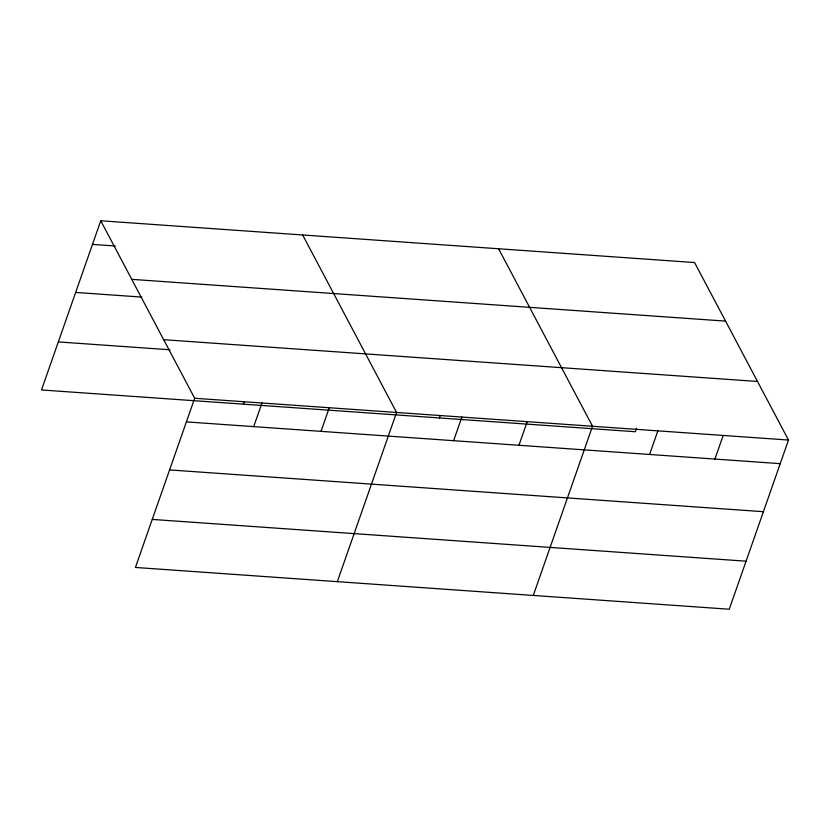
<?xml version="1.0" encoding="UTF-8"?>
<svg xmlns="http://www.w3.org/2000/svg" width="830" height="830" viewBox="0 0 830 830"><rect width="100%" height="100%" fill="white"/><g stroke="black" fill="none" stroke-linecap="round" stroke-linejoin="round"><path stroke-width="1.25" d="M100.752 220.77L194.677 398.265L135.425 567.45L729.248 609.23L788.5 440.045L694.575 262.55L100.752 220.77L41.5 389.955L635.324 431.735L636.589 428.135M243.398 404.158L244.238 401.762M253.7 426.62L261.969 402.996M321.002 431.361L329.271 407.738M337.322 581.654L396.574 412.469L302.649 234.973M439.361 417.947L440.201 415.55M453.626 440.689L461.895 417.065M518.947 445.285L527.216 421.661M533.285 595.442L592.537 426.257L498.612 248.761M649.589 454.477L657.858 430.853M714.91 459.073L723.179 435.449M92.472 244.394L115.329 246.002M131.742 279.347L725.565 321.117M75.655 292.43L141.681 297.078M163.676 339.688L757.51 381.468M58.318 341.919L170.067 349.783M194.677 398.265L788.5 440.045M186.397 421.889L780.231 463.659M169.579 469.925L763.403 511.695M152.243 519.414L746.077 561.194"/></g></svg>
